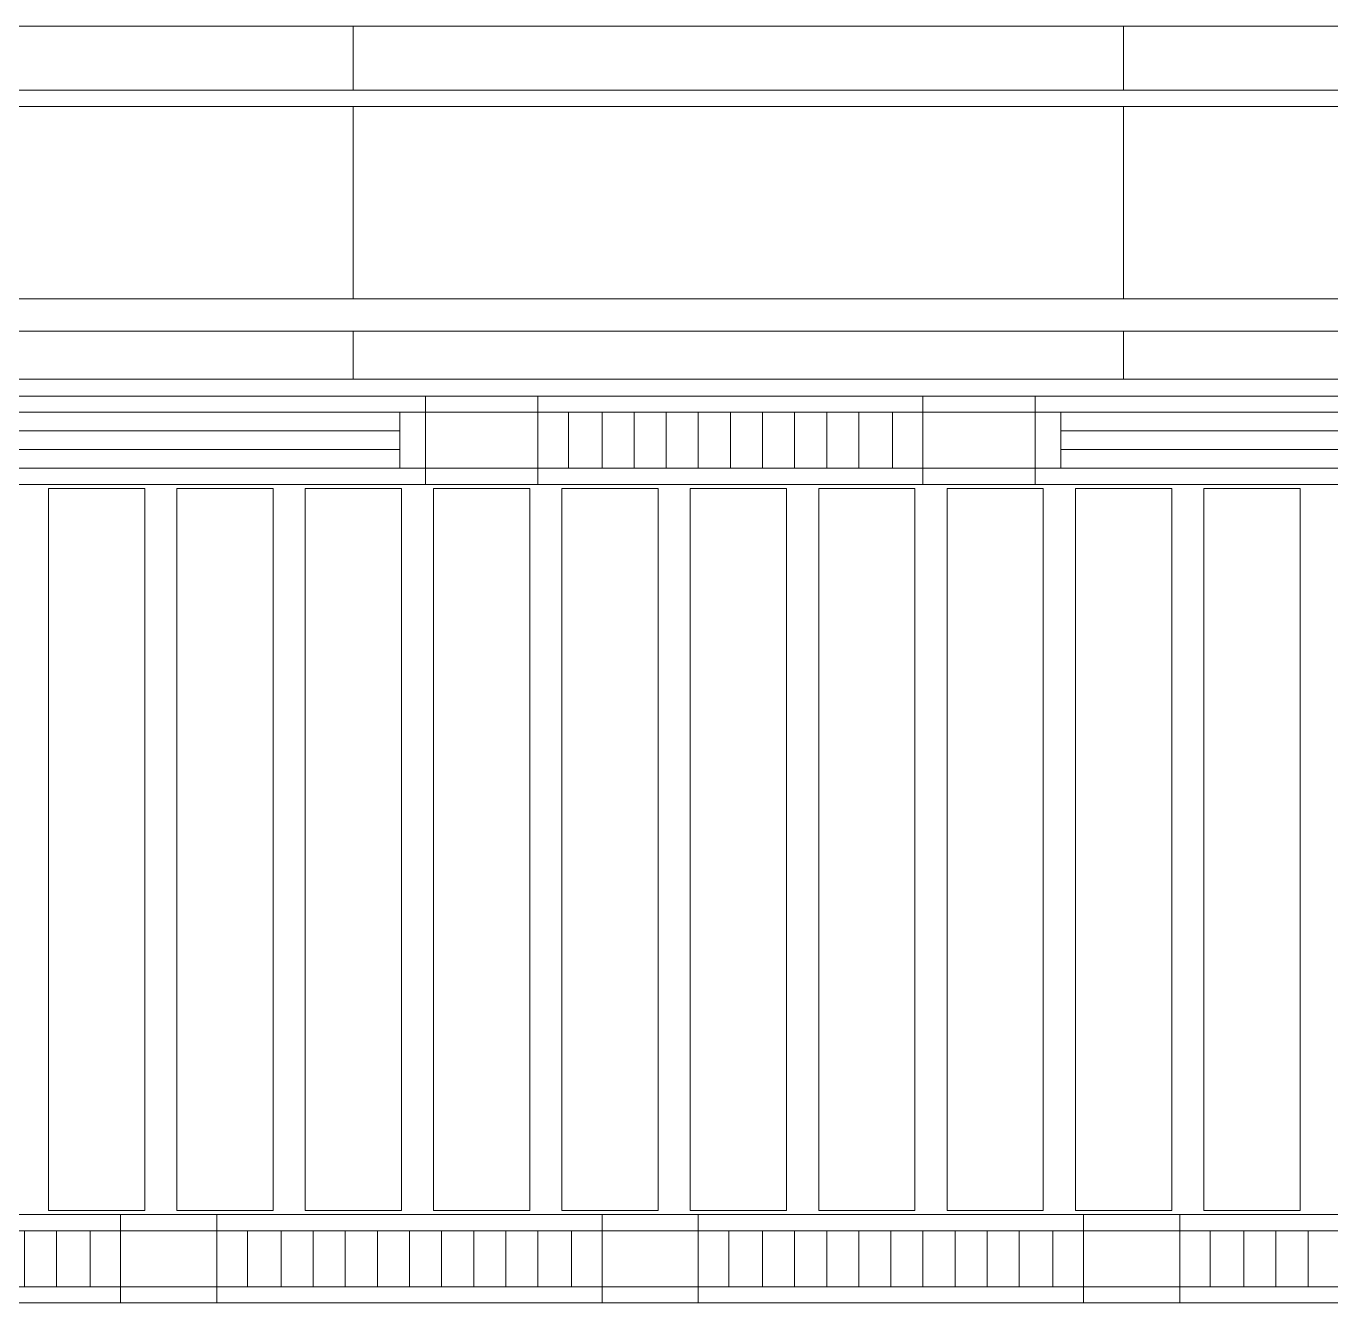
# Model space of a CAD drawing. Header units: millimetres. Extents: x -962357 to -591296, y -223672 to 59420.
# Drawn here: x -732525 to -728459, y -223672 to -219694 of the extents above; entities that cross this region are included whole.
import ezdxf

# ---------------------------------------------------------------- set-up
doc = ezdxf.new("R2010")
doc.units = ezdxf.units.MM
doc.linetypes.add('DPA_Hidden 50', pattern=[3, 2, -1])
doc.layers.add('A-GLAZ-CURT', color=2, linetype='Continuous', lineweight=9)

# ---------------------------------------------------------------- blocks, each defined once
blk = doc.blocks.new('DPA_CP_Metal Ceiling Panel - Vertical Panel with Gap-11114031-4160-01 UPPER PLATFORM LEVEL - REFLECTED CEILING PLAN')
at = {"layer": 'A-GLAZ-CURT'}
for p, q in [((-849807.4, 2689), (-849807.4, 439)), ((-849507.4, 2689), (-849807.4, 2689)), ((-849507.4, 2689), (-849807.4, 2689)), ((-849807.4, 2689), (-849807.4, 439)), ((-849807.4, 439), (-849807.4, 2689)), ((-849807.4, 2689), (-849507.4, 2689)), ((-849507.4, 2689), (-849507.4, 439)), ((-849507.4, 439), (-849507.4, 2689)), ((-849507.4, 2689), (-849507.4, 439)), ((-849507.4, 439), (-849807.4, 439)), ((-849807.4, 439), (-849507.4, 439)), ((-849507.4, 439), (-849807.4, 439))]:
    blk.add_line(p, q, dxfattribs=at)
blk = doc.blocks.new('System Panel - DPA-AR_Metal Ceiling Rectangular Panel-13139259-4160-01 UPPER PLATFORM LEVEL - REFLECTED CEILING PLAN')
at = {"layer": 'A-GLAZ-CURT'}
for p, q in [((-741107.4, 4129), (-743507.4, 4129)), ((-743507.4, 4129), (-743507.4, 3929)), ((-743507.4, 3929), (-743507.4, 4129)), ((-743507.4, 4129), (-741107.4, 4129)), ((-741107.4, 3929), (-741107.4, 4129)), ((-741107.4, 4129), (-741107.4, 3929)), ((-743507.4, 3929), (-741107.4, 3929)), ((-741107.4, 3929), (-743507.4, 3929))]:
    blk.add_line(p, q, dxfattribs=at)
blk = doc.blocks.new('System Panel - DPA-AR_Metal Ceiling Rectangular Panel-13147041-4160-01 UPPER PLATFORM LEVEL - REFLECTED CEILING PLAN')
at = {"layer": 'A-GLAZ-CURT'}
for p, q in [((-726752, 4129), (-729107.4, 4129)), ((-729107.4, 4129), (-729107.4, 3929)), ((-729107.4, 3929), (-729107.4, 4129)), ((-729107.4, 4129), (-726752, 4129)), ((-726752, 4019), (-726752, 4129)), ((-726752, 4129), (-726752, 4019)), ((-726707.4, 4019), (-726752, 4019)), ((-726752, 4019), (-726707.4, 4019)), ((-726707.4, 3929), (-726707.4, 4019)), ((-726707.4, 4019), (-726707.4, 3929)), ((-729107.4, 3929), (-726707.4, 3929)), ((-726707.4, 3929), (-729107.4, 3929))]:
    blk.add_line(p, q, dxfattribs=at)
blk = doc.blocks.new('System Panel - DPA-AR_Metal Ceiling Rectangular Panel-13139299-4160-01 UPPER PLATFORM LEVEL - REFLECTED CEILING PLAN')
at = {"layer": 'A-GLAZ-CURT'}
for p, q in [((-818782.4, 3879), (-821182.4, 3879)), ((-821182.4, 3879), (-821182.4, 3279)), ((-821182.4, 3279), (-821182.4, 3879)), ((-821182.4, 3879), (-818782.4, 3879)), ((-818782.4, 3279), (-818782.4, 3879)), ((-818782.4, 3879), (-818782.4, 3279)), ((-821182.4, 3279), (-818782.4, 3279)), ((-818782.4, 3279), (-821182.4, 3279))]:
    blk.add_line(p, q, dxfattribs=at)
blk = doc.blocks.new('System Panel - DPA-AR_Metal Ceiling Rectangular Panel-13144154-4160-01 UPPER PLATFORM LEVEL - REFLECTED CEILING PLAN')
at = {"layer": 'A-GLAZ-CURT'}
for p, q in [((-741107.4, 3179), (-743507.4, 3179)), ((-743507.4, 3179), (-743507.4, 3029)), ((-743507.4, 3029), (-743507.4, 3179)), ((-743507.4, 3179), (-741107.4, 3179)), ((-741107.4, 3029), (-741107.4, 3179)), ((-741107.4, 3179), (-741107.4, 3029)), ((-743507.4, 3029), (-741107.4, 3029)), ((-741107.4, 3029), (-743507.4, 3029))]:
    blk.add_line(p, q, dxfattribs=at)
blk = doc.blocks.new('DPA_CP_Metal Ceiling Luminaire2 - Linear Luminaire-12404975-4160-01 UPPER PLATFORM LEVEL - REFLECTED CEILING PLAN')
at = {"layer": 'A-GLAZ-CURT'}
for p, q in [((-786932.4, 2701.5), (-786932.4, 2976.5)), ((-786932.4, 2976.5), (-785732.4, 2976.5)), ((-786932.4, 2976.5), (-786932.4, 2701.5)), ((-785732.4, 2976.5), (-786932.4, 2976.5)), ((-786932.4, 2976.5), (-785732.4, 2976.5)), ((-785732.4, 2976.5), (-785732.4, 2701.5)), ((-785732.4, 2701.5), (-785732.4, 2976.5)), ((-786932.4, 2939), (-786932.4, 2701.5)), ((-785732.4, 2939), (-785732.4, 2701.5)), ((-786932.4, 2926.5), (-785732.4, 2926.5)), ((-786932.4, 2751.5), (-785732.4, 2751.5)), ((-785732.4, 2701.5), (-786932.4, 2701.5)), ((-785732.4, 2701.5), (-786932.4, 2701.5)), ((-786932.4, 2701.5), (-785732.4, 2701.5))]:
    blk.add_line(p, q, dxfattribs=at)
at = {"layer": 'A-GLAZ-CURT', "linetype": 'DPA_Hidden 50'}
for p, q in [((-786837.4, 2926.5), (-786837.4, 2751.5)), ((-786732.4, 2926.5), (-786732.4, 2751.5)), ((-786632.4, 2926.5), (-786632.4, 2751.5)), ((-786532.4, 2926.5), (-786532.4, 2751.5)), ((-786432.4, 2926.5), (-786432.4, 2751.5)), ((-786332.4, 2926.5), (-786332.4, 2751.5)), ((-786232.4, 2926.5), (-786232.4, 2751.5)), ((-786132.4, 2926.5), (-786132.4, 2751.5)), ((-786032.4, 2926.5), (-786032.4, 2751.5)), ((-785932.4, 2926.5), (-785932.4, 2751.5)), ((-785827.4, 2926.5), (-785827.4, 2751.5))]:
    blk.add_line(p, q, dxfattribs=at)
blk = doc.blocks.new('DPA_CP_Metal Ceiling Panel1 - Horizontal with Gap-13297912-4160-01 UPPER PLATFORM LEVEL - REFLECTED CEILING PLAN')
at = {"layer": 'A-GLAZ-CURT'}
for p, q in [((-786232.4, 151.5), (-786232.4, 426.5)), ((-786232.4, 151.5), (-786232.4, 426.5)), ((-786232.4, 426.5), (-785932.4, 426.5)), ((-786232.4, 426.5), (-785932.4, 426.5)), ((-786232.4, 151.5), (-786232.4, 426.5)), ((-785932.4, 151.5), (-785932.4, 426.5)), ((-785932.4, 426.5), (-785932.4, 151.5)), ((-785932.4, 426.5), (-785932.4, 151.5)), ((-786232.4, 376.5), (-785932.4, 376.5)), ((-786232.4, 201.5), (-785932.4, 201.5)), ((-786232.4, 151.5), (-785932.4, 151.5)), ((-785932.4, 151.5), (-786232.4, 151.5)), ((-785932.4, 151.5), (-786232.4, 151.5))]:
    blk.add_line(p, q, dxfattribs=at)
blk = doc.blocks.new('DPA_CP_Metal Ceiling Air Supply1 - Linear Diffuser Air Supply-12404980-4160-01 UPPER PLATFORM LEVEL - REFLECTED CEILING PLAN')
at = {"layer": 'A-GLAZ-CURT'}
for p, q in [((-788882.4, 2701.5), (-788882.4, 2976.5)), ((-788882.4, 2976.5), (-787282.4, 2976.5)), ((-788882.4, 2701.5), (-788882.4, 2976.5)), ((-788882.4, 2976.5), (-787282.4, 2976.5)), ((-788882.4, 2976.5), (-787282.4, 2976.5)), ((-788882.4, 2701.5), (-788882.4, 2976.5)), ((-787282.4, 2701.5), (-787282.4, 2976.5)), ((-787282.4, 2976.5), (-787282.4, 2701.5)), ((-787282.4, 2976.5), (-787282.4, 2701.5)), ((-787282.4, 2926.5), (-788882.4, 2926.5)), ((-788802.4, 2926.5), (-788802.4, 2751.5)), ((-787362.4, 2926.5), (-787362.4, 2751.5)), ((-787282.4, 2751.5), (-788882.4, 2751.5)), ((-788882.4, 2701.5), (-787282.4, 2701.5)), ((-787282.4, 2701.5), (-788882.4, 2701.5)), ((-787282.4, 2701.5), (-788882.4, 2701.5))]:
    blk.add_line(p, q, dxfattribs=at)
at = {"layer": 'A-GLAZ-CURT', "linetype": 'DPA_Hidden 50'}
for p, q in [((-787362.4, 2868.2), (-788802.4, 2868.2)), ((-787362.4, 2809.9), (-788802.4, 2809.9))]:
    blk.add_line(p, q, dxfattribs=at)
blk = doc.blocks.new('DPA_CP_Metal Ceiling Panel1 - Horizontal with Gap-16028279-4160-01 UPPER PLATFORM LEVEL - REFLECTED CEILING PLAN')
at = {"layer": 'A-GLAZ-CURT'}
for p, q in [((-787282.4, 2701.5), (-787282.4, 2976.5)), ((-787282.4, 2701.5), (-787282.4, 2976.5)), ((-787282.4, 2976.5), (-786932.4, 2976.5)), ((-787282.4, 2976.5), (-786932.4, 2976.5)), ((-787282.4, 2701.5), (-787282.4, 2976.5)), ((-786932.4, 2701.5), (-786932.4, 2976.5)), ((-786932.4, 2976.5), (-786932.4, 2701.5)), ((-786932.4, 2976.5), (-786932.4, 2701.5)), ((-787282.4, 2926.5), (-786932.4, 2926.5)), ((-787282.4, 2751.5), (-786932.4, 2751.5)), ((-787282.4, 2701.5), (-786932.4, 2701.5)), ((-786932.4, 2701.5), (-787282.4, 2701.5)), ((-786932.4, 2701.5), (-787282.4, 2701.5))]:
    blk.add_line(p, q, dxfattribs=at)

msp = doc.modelspace()

# ---------------------------------------------------------------- block references
at = {"layer": 'A-GLAZ-CURT'}
for name, p in [('System Panel - DPA-AR_Metal Ceiling Rectangular Panel-13139259-4160-01 UPPER PLATFORM LEVEL - REFLECTED CEILING PLAN', (9602.4, -223823.5)), ('System Panel - DPA-AR_Metal Ceiling Rectangular Panel-13139259-4160-01 UPPER PLATFORM LEVEL - REFLECTED CEILING PLAN', (12002.4, -223823.5)), ('System Panel - DPA-AR_Metal Ceiling Rectangular Panel-13147041-4160-01 UPPER PLATFORM LEVEL - REFLECTED CEILING PLAN', (2.4, -223823.5)), ('System Panel - DPA-AR_Metal Ceiling Rectangular Panel-13139299-4160-01 UPPER PLATFORM LEVEL - REFLECTED CEILING PLAN', (87277.4, -223823.5)), ('System Panel - DPA-AR_Metal Ceiling Rectangular Panel-13139299-4160-01 UPPER PLATFORM LEVEL - REFLECTED CEILING PLAN', (89677.4, -223823.5)), ('System Panel - DPA-AR_Metal Ceiling Rectangular Panel-13139299-4160-01 UPPER PLATFORM LEVEL - REFLECTED CEILING PLAN', (92077.4, -223823.5)), ('System Panel - DPA-AR_Metal Ceiling Rectangular Panel-13144154-4160-01 UPPER PLATFORM LEVEL - REFLECTED CEILING PLAN', (9602.4, -223823.5)), ('System Panel - DPA-AR_Metal Ceiling Rectangular Panel-13144154-4160-01 UPPER PLATFORM LEVEL - REFLECTED CEILING PLAN', (12002.4, -223823.5)), ('System Panel - DPA-AR_Metal Ceiling Rectangular Panel-13144154-4160-01 UPPER PLATFORM LEVEL - REFLECTED CEILING PLAN', (14402.4, -223823.5)), ('DPA_CP_Metal Ceiling Air Supply1 - Linear Diffuser Air Supply-12404980-4160-01 UPPER PLATFORM LEVEL - REFLECTED CEILING PLAN', (56002.4, -223823.5)), ('DPA_CP_Metal Ceiling Air Supply1 - Linear Diffuser Air Supply-12404980-4160-01 UPPER PLATFORM LEVEL - REFLECTED CEILING PLAN', (56002.4, -223823.5)), ('DPA_CP_Metal Ceiling Panel1 - Horizontal with Gap-16028279-4160-01 UPPER PLATFORM LEVEL - REFLECTED CEILING PLAN', (56002.4, -223823.5)), ('DPA_CP_Metal Ceiling Panel1 - Horizontal with Gap-16028279-4160-01 UPPER PLATFORM LEVEL - REFLECTED CEILING PLAN', (56002.4, -223823.5)), ('DPA_CP_Metal Ceiling Luminaire2 - Linear Luminaire-12404975-4160-01 UPPER PLATFORM LEVEL - REFLECTED CEILING PLAN', (56002.4, -223823.5)), ('DPA_CP_Metal Ceiling Luminaire2 - Linear Luminaire-12404975-4160-01 UPPER PLATFORM LEVEL - REFLECTED CEILING PLAN', (56002.4, -223823.5)), ('DPA_CP_Metal Ceiling Panel1 - Horizontal with Gap-16028279-4160-01 UPPER PLATFORM LEVEL - REFLECTED CEILING PLAN', (57552.4, -223823.5)), ('DPA_CP_Metal Ceiling Panel1 - Horizontal with Gap-16028279-4160-01 UPPER PLATFORM LEVEL - REFLECTED CEILING PLAN', (57552.4, -223823.5)), ('DPA_CP_Metal Ceiling Air Supply1 - Linear Diffuser Air Supply-12404980-4160-01 UPPER PLATFORM LEVEL - REFLECTED CEILING PLAN', (59502.4, -223823.5)), ('DPA_CP_Metal Ceiling Air Supply1 - Linear Diffuser Air Supply-12404980-4160-01 UPPER PLATFORM LEVEL - REFLECTED CEILING PLAN', (59502.4, -223823.5)), ('DPA_CP_Metal Ceiling Panel - Vertical Panel with Gap-11114031-4160-01 UPPER PLATFORM LEVEL - REFLECTED CEILING PLAN', (117352.4, -223823.5)), ('DPA_CP_Metal Ceiling Panel - Vertical Panel with Gap-11114031-4160-01 UPPER PLATFORM LEVEL - REFLECTED CEILING PLAN', (117752.4, -223823.5)), ('DPA_CP_Metal Ceiling Panel - Vertical Panel with Gap-11114031-4160-01 UPPER PLATFORM LEVEL - REFLECTED CEILING PLAN', (118152.4, -223823.5)), ('DPA_CP_Metal Ceiling Panel - Vertical Panel with Gap-11114031-4160-01 UPPER PLATFORM LEVEL - REFLECTED CEILING PLAN', (118552.4, -223823.5)), ('DPA_CP_Metal Ceiling Panel - Vertical Panel with Gap-11114031-4160-01 UPPER PLATFORM LEVEL - REFLECTED CEILING PLAN', (118952.4, -223823.5)), ('DPA_CP_Metal Ceiling Panel - Vertical Panel with Gap-11114031-4160-01 UPPER PLATFORM LEVEL - REFLECTED CEILING PLAN', (119352.4, -223823.5)), ('DPA_CP_Metal Ceiling Panel - Vertical Panel with Gap-11114031-4160-01 UPPER PLATFORM LEVEL - REFLECTED CEILING PLAN', (119752.4, -223823.5)), ('DPA_CP_Metal Ceiling Panel - Vertical Panel with Gap-11114031-4160-01 UPPER PLATFORM LEVEL - REFLECTED CEILING PLAN', (120152.4, -223823.5)), ('DPA_CP_Metal Ceiling Panel - Vertical Panel with Gap-11114031-4160-01 UPPER PLATFORM LEVEL - REFLECTED CEILING PLAN', (120552.4, -223823.5)), ('DPA_CP_Metal Ceiling Panel - Vertical Panel with Gap-11114031-4160-01 UPPER PLATFORM LEVEL - REFLECTED CEILING PLAN', (120952.4, -223823.5)), ('DPA_CP_Metal Ceiling Luminaire2 - Linear Luminaire-12404975-4160-01 UPPER PLATFORM LEVEL - REFLECTED CEILING PLAN', (53502.4, -226373.5)), ('DPA_CP_Metal Ceiling Panel1 - Horizontal with Gap-13297912-4160-01 UPPER PLATFORM LEVEL - REFLECTED CEILING PLAN', (54002.4, -223823.5)), ('DPA_CP_Metal Ceiling Luminaire2 - Linear Luminaire-12404975-4160-01 UPPER PLATFORM LEVEL - REFLECTED CEILING PLAN', (55002.4, -226373.5)), ('DPA_CP_Metal Ceiling Panel1 - Horizontal with Gap-13297912-4160-01 UPPER PLATFORM LEVEL - REFLECTED CEILING PLAN', (55502.4, -223823.5)), ('DPA_CP_Metal Ceiling Luminaire2 - Linear Luminaire-12404975-4160-01 UPPER PLATFORM LEVEL - REFLECTED CEILING PLAN', (56502.4, -226373.5)), ('DPA_CP_Metal Ceiling Panel1 - Horizontal with Gap-13297912-4160-01 UPPER PLATFORM LEVEL - REFLECTED CEILING PLAN', (57002.4, -223823.5)), ('DPA_CP_Metal Ceiling Luminaire2 - Linear Luminaire-12404975-4160-01 UPPER PLATFORM LEVEL - REFLECTED CEILING PLAN', (58002.4, -226373.5))]:
    msp.add_blockref(name, p, dxfattribs=at)

doc.saveas('drawing.dxf')
